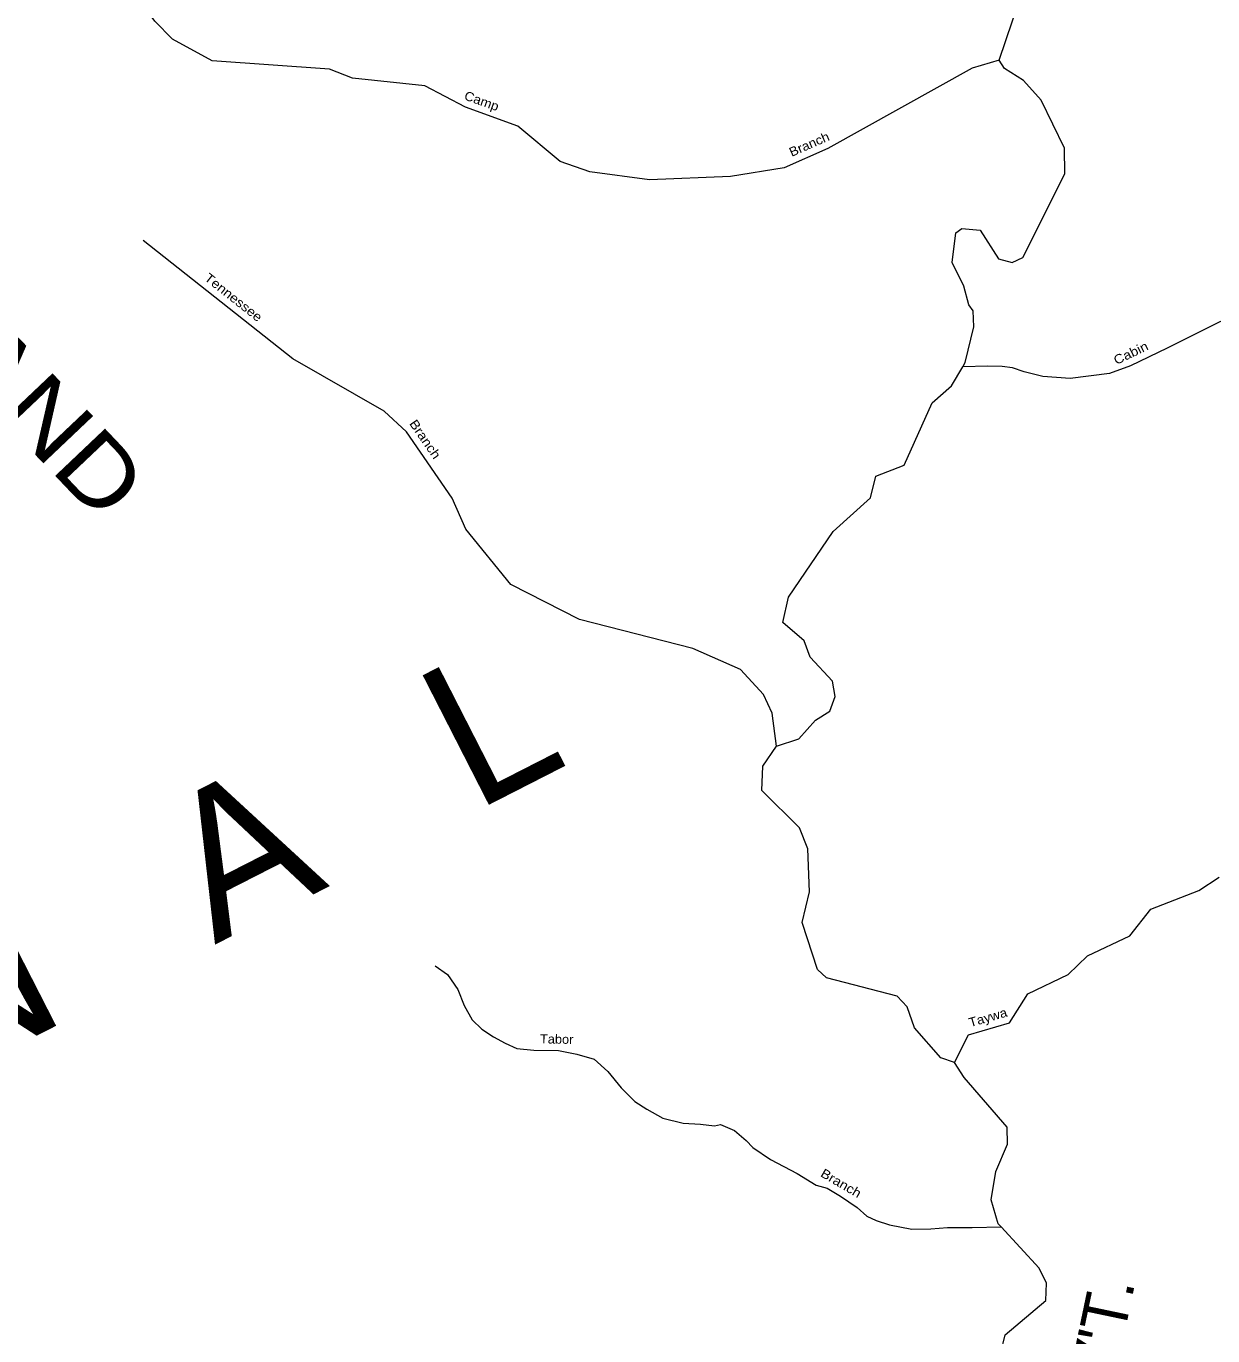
# Model space of a CAD drawing. Extents: x 154950 to 251754, y 173425 to 288846.
# Drawn here: x 215539 to 218149, y 213303 to 216185 of the extents above; entities that cross this region are included whole.
import ezdxf
from ezdxf.enums import TextEntityAlignment as Align

# ---------------------------------------------------------------- set-up
doc = ezdxf.new("R2010")
doc.units = 0
doc.header["$LTSCALE"] = 48
doc.linetypes.add('DASH_DOUBLE_DOT', pattern=[9.2, 5, -1.2, 0.3, -1.2, 0.3, -1.2])
for name, color, linetype in [('21', 7, 'Continuous'), ('46', 7, 'Continuous'), ('53', 7, 'Continuous')]:
    doc.layers.add(name, color=color, linetype=linetype)
doc.layers.add('35', color=7, linetype='Continuous', lineweight=13)
doc.layers.add('59', color=7, linetype='DASH_DOUBLE_DOT', lineweight=13)

msp = doc.modelspace()

# ---------------------------------------------------------------- linework, layer by layer
at = {"layer": '59', "linetype": 'Continuous'}
for points in [[(217678.81, 216110.02), (217619.52, 216092.19), (217301.77, 215915.53), (217205.92, 215873.44), (217088.11, 215853.78), (216909.89, 215846.33), (216778.5, 215863.94), (216713.41, 215887.23), (216620.2, 215965.09), (216505.03, 216006.38), (216415.61, 216053.16), (216256.19, 216070.31), (216206.22, 216090.33), (215947.78, 216108.47), (215860.84, 216156.19), (215821.89, 216195.97), (215752.28, 216290.34), (215729.11, 216341.81), (215651.56, 216429.34), (215631.72, 216440.73)], [(217188.83, 214600.84), (217179.27, 214673.03), (217160.7, 214714.38), (217109.75, 214769.41), (217004.92, 214815.5), (216756.06, 214879.44), (216604.38, 214956.45), (216505.42, 215078.42), (216475.34, 215146), (216374.94, 215292), (216326.11, 215337.97), (216125.22, 215452.97), (215795.91, 215713.52)], [(218283.69, 215593.67), (218048.69, 215476.25), (217967.5, 215437.42), (217921.5, 215420.36), (217834.77, 215409.3), (217774.98, 215414.23), (217733.8, 215424.52), (217708.45, 215432.92), (217685.31, 215435.72), (217653.55, 215437.05), (217598.8, 215435.41)], [(216438.12, 214117.39), (216465.48, 214098.52), (216487.95, 214065.14), (216502.42, 214030.27), (216519.47, 213998.97), (216540.61, 213977.91), (216566.23, 213961.56), (216592.56, 213946.98), (216617.8, 213935.53), (216654.98, 213932.14), (216709.41, 213931.12), (216750.08, 213923.3), (216788.16, 213911.92), (216818.23, 213884.98), (216847.33, 213848.89), (216877.28, 213818.91), (216904.12, 213801.88), (216939.39, 213782.03), (216983.62, 213771.64), (217022.06, 213768.81), (217052.52, 213765.09), (217066.11, 213768.19), (217096.78, 213755.3), (217122.16, 213732.84), (217136.81, 213717.55), (217176.11, 213691.42), (217234.8, 213660.83), (217276.55, 213634.64), (217300.75, 213628.12), (217330.02, 213611), (217366.3, 213585.62), (217387.55, 213566.98), (217408.55, 213556.94), (217437.55, 213547.77), (217486.69, 213537.77), (217528.34, 213538.5), (217565.19, 213541.84), (217619.67, 213542.02), (217683.34, 213543.25)]]:
    msp.add_lwpolyline(points, dxfattribs=at)
at = {"layer": '59'}
for points in [[(217678.81, 216110.02), (217722.58, 216240.12), (217748.14, 216302.61), (217822.38, 216373.14), (217843.98, 216461.7)], [(217598.8, 215435.41), (217604.17, 215444.53), (217622.8, 215523.16), (217621.81, 215558.17), (217612.22, 215571.38), (217601.28, 215612.58), (217575.58, 215665.09), (217583.5, 215729.92), (217596.62, 215739.66), (217637.11, 215735.84), (217677.61, 215673.06), (217707.75, 215664.45), (217731.11, 215676), (217822.95, 215860.16), (217822.89, 215916.14), (217771.56, 216022.17), (217732.72, 216064.94), (217690.69, 216091.77), (217678.81, 216110.02)], [(217188.83, 214600.84), (217237.83, 214616.86), (217275.22, 214658.11), (217306.53, 214677.48), (217318.12, 214710.25), (217311.91, 214743.38), (217263.41, 214796.34), (217249.69, 214832.61), (217203.17, 214872.53), (217215.72, 214928.28), (217313.55, 215073.33), (217395.5, 215146.7), (217407.77, 215194.45), (217469.83, 215219.22), (217531.67, 215355.97), (217573.98, 215393.14), (217598.8, 215435.41)], [(217580.56, 213905.06), (217550.45, 213914.66), (217492.33, 213980.83), (217476.58, 214027.14), (217454.72, 214050.56), (217298.84, 214090.66), (217279.34, 214109.06), (217245.66, 214212.72), (217261.31, 214280.41), (217257.81, 214374.47), (217239.48, 214420.84), (217156.62, 214503.48), (217158.94, 214556.44), (217188.83, 214600.84)], [(217580.56, 213905.06), (217611.14, 213965.45), (217701.23, 213991.67), (217742.14, 214055.84), (217830.42, 214098.08), (217872.86, 214139.23), (217966.3, 214183.38), (218012.09, 214242.45), (218118.03, 214283.36), (218162.55, 214312.47)], [(217683.34, 213543.25), (217676.98, 213550.16), (217661.48, 213602.47), (217671.86, 213665.27), (217697.3, 213724.75), (217696.42, 213762.77), (217601.97, 213871.66), (217580.56, 213905.06)], [(217682.45, 213266.06), (217691.81, 213305.88), (217781.5, 213381.09), (217783.14, 213419.06), (217766.8, 213452.38), (217683.34, 213543.25)]]:
    msp.add_lwpolyline(points, dxfattribs=at)

# ---------------------------------------------------------------- texts
at = {"layer": '21'}
for s, rotation, width, p in [('Camp', 340.281, 1.1, (216537.24, 216010.76)), ('Branch', 23.711, 1.1, (217265.1, 215915.81)), ('Tennessee', 321.649, 1.15, (215988.44, 215580.32)), ('Cabin', 25.56, 1.15, (217972.85, 215456.61)), ('Branch', 304.517, 1.15, (216408.06, 215270.31)), ('Taywa', 16.226, 1.1, (217656.8, 213994.36)), ('Tabor', 358.931, 1.05, (216705.41, 213946.2)), ('Branch', 329.666, 1.15, (217326.18, 213630.62))]:
    msp.add_text(s, height=20, rotation=rotation, dxfattribs=dict(at, width=width)).set_placement(p, align=Align.CENTER)
at = {"layer": '35'}
msp.add_text("GOV'T.", height=100, rotation=78.174, dxfattribs=at).set_placement((217932.87, 213204.16), align=Align.CENTER)
at = {"layer": '46', "width": 1.15}
msp.add_text('RICHLAND', height=151, rotation=313.503, dxfattribs=at).set_placement((215296.29, 215518.1), align=Align.CENTER)
at = {"layer": '53'}
msp.add_text('N   A   T   I      O  N   A   L', height=320, rotation=27.057, dxfattribs=at).set_placement((214566.63, 213455.29), align=Align.CENTER)

doc.saveas('drawing.dxf')
